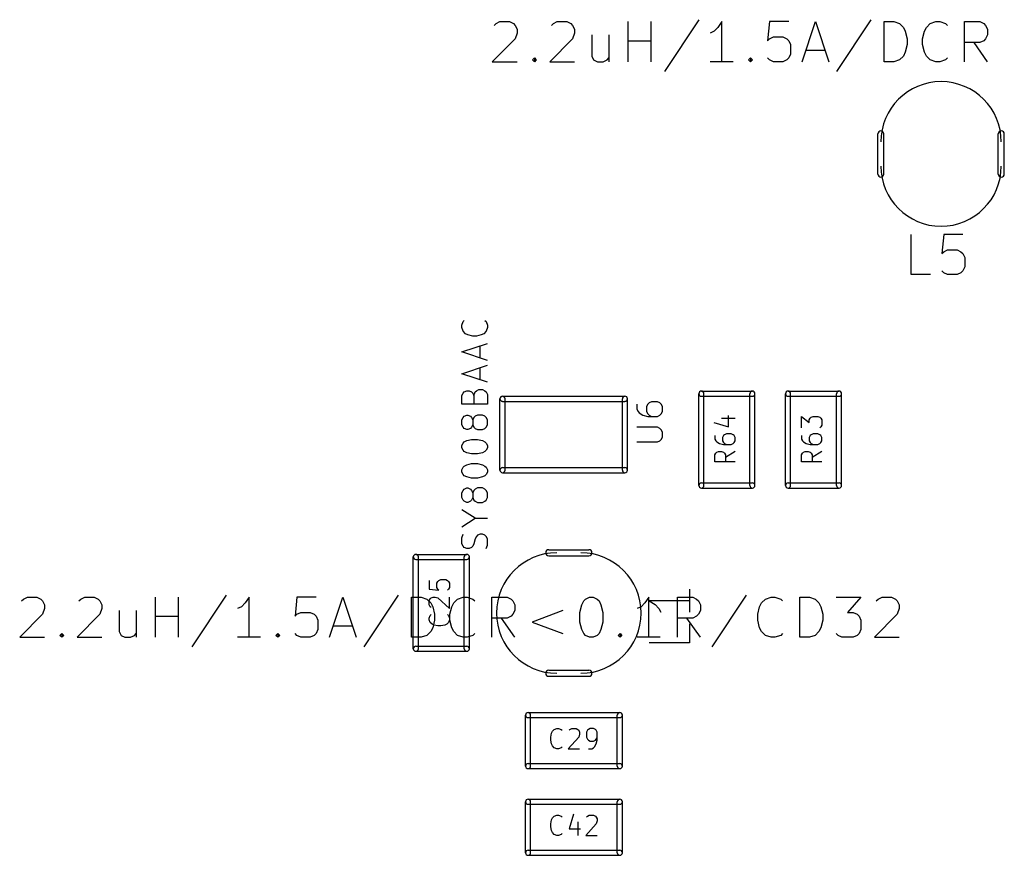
# Model space of a CAD drawing. Extents: x 51.7 to 137.6, y -122.1 to -55.4.
# Drawn here: x 51.73 to 76.25, y -118.43 to -97.62 of the extents above; entities that cross this region are included whole.
import ezdxf

# ---------------------------------------------------------------- set-up
doc = ezdxf.new("R2010")
doc.units = 0
doc.header["$MEASUREMENT"] = 0
doc.layers.add('BLACK', color=250, linetype='CONTINUOUS')

msp = doc.modelspace()

# ---------------------------------------------------------------- linework, layer by layer
at = {"layer": 'BLACK'}
for p, q in [((63.5474, -97.765), (63.595, -97.7174)), ((63.595, -97.7174), (63.6903, -97.6698)), ((63.6903, -97.6698), (63.9284, -97.6698)), ((63.9284, -97.6698), (64.0236, -97.7174)), ((64.0236, -97.7174), (64.0712, -97.765)), ((64.0712, -97.765), (64.1189, -97.8602)), ((64.976, -97.765), (65.0236, -97.7174)), ((65.0236, -97.7174), (65.1189, -97.6698)), ((65.1189, -97.6698), (65.357, -97.6698)), ((65.357, -97.6698), (65.4522, -97.7174)), ((65.4522, -97.7174), (65.4998, -97.765)), ((65.4998, -97.765), (65.5474, -97.8602)), ((66.8808, -98.6698), (66.8808, -97.6698)), ((67.4522, -98.6698), (67.4522, -97.6698)), ((68.6427, -97.6221), (67.7855, -98.9079)), ((69.1189, -97.8126), (69.0236, -97.9079)), ((69.2141, -97.6698), (69.1189, -97.8126)), ((69.2141, -98.6698), (69.2141, -97.6698)), ((70.4046, -97.6698), (70.357, -98.146)), ((70.8808, -97.6698), (70.4046, -97.6698)), ((71.2141, -98.6698), (71.5474, -97.6698)), ((71.5474, -97.6698), (71.8808, -98.6698)), ((72.9284, -97.6221), (72.0712, -98.9079)), ((73.2617, -98.6698), (73.2617, -97.6698)), ((73.2617, -97.6698), (73.4998, -97.6698)), ((73.4998, -97.6698), (73.6427, -97.7174)), ((73.6427, -97.7174), (73.7379, -97.8126)), ((73.7379, -97.8126), (73.7855, -97.9079)), ((74.2617, -97.9079), (74.3093, -97.8126)), ((74.3093, -97.8126), (74.4046, -97.7174)), ((74.4046, -97.7174), (74.5474, -97.6698)), ((74.5474, -97.6698), (74.6427, -97.6698)), ((74.6427, -97.6698), (74.7855, -97.7174)), ((74.7855, -97.7174), (74.8331, -97.765)), ((75.2617, -98.6698), (75.2617, -97.6698)), ((75.2617, -97.6698), (75.6427, -97.6698)), ((75.6427, -97.6698), (75.7379, -97.7174)), ((75.7379, -97.7174), (75.7855, -97.765)), ((75.7855, -97.765), (75.8331, -97.8602)), ((64.1189, -97.9555), (64.0712, -98.0983)), ((64.1189, -97.8602), (64.1189, -97.9555)), ((65.5474, -97.9555), (65.4998, -98.0983)), ((65.5474, -97.8602), (65.5474, -97.9555)), ((65.976, -98.0031), (65.976, -98.5269)), ((66.4046, -98.0031), (66.4046, -98.6698)), ((69.0236, -97.9079), (68.9284, -97.9555)), ((70.4046, -98.0983), (70.4998, -98.0507)), ((70.4998, -98.0507), (70.7379, -98.0507)), ((70.7379, -98.0507), (70.8331, -98.0983)), ((73.7855, -97.9079), (73.8331, -98.0983)), ((74.2141, -98.0983), (74.2617, -97.9079)), ((75.8331, -98.0031), (75.7855, -98.0983)), ((75.8331, -97.8602), (75.8331, -98.0031)), ((64.0712, -98.0983), (63.4998, -98.6698)), ((65.4998, -98.0983), (64.9284, -98.6698)), ((66.8808, -98.146), (67.4522, -98.146)), ((70.357, -98.146), (70.4046, -98.0983)), ((70.8331, -98.0983), (70.8808, -98.146)), ((70.8808, -98.146), (70.9284, -98.2412)), ((70.9284, -98.2412), (70.9284, -98.4793)), ((73.8331, -98.2412), (73.7855, -98.4317)), ((73.8331, -98.0983), (73.8331, -98.2412)), ((74.2141, -98.2412), (74.2141, -98.0983)), ((74.2617, -98.4317), (74.2141, -98.2412)), ((75.6427, -98.1936), (75.2617, -98.1936)), ((75.8331, -98.6698), (75.4998, -98.1936)), ((75.7379, -98.146), (75.6427, -98.1936)), ((75.7855, -98.0983), (75.7379, -98.146)), ((64.4998, -98.6221), (64.5474, -98.5745)), ((64.5474, -98.5745), (64.595, -98.6221)), ((64.5474, -98.5745), (64.5474, -98.6698)), ((65.976, -98.5269), (66.0236, -98.6221)), ((66.357, -98.6221), (66.4046, -98.5745)), ((69.8808, -98.6221), (69.9284, -98.5745)), ((69.9284, -98.5745), (69.976, -98.6221)), ((69.9284, -98.5745), (69.9284, -98.6698)), ((70.4046, -98.6221), (70.357, -98.5745)), ((70.8808, -98.5745), (70.8331, -98.6221)), ((70.9284, -98.4793), (70.8808, -98.5745)), ((71.3093, -98.384), (71.7855, -98.384)), ((73.7379, -98.5269), (73.6427, -98.6221)), ((73.7855, -98.4317), (73.7379, -98.5269)), ((74.3093, -98.5269), (74.2617, -98.4317)), ((74.4046, -98.6221), (74.3093, -98.5269)), ((74.8331, -98.5745), (74.7855, -98.6221)), ((63.4998, -98.6698), (64.1189, -98.6698)), ((64.5474, -98.6698), (64.4998, -98.6221)), ((64.595, -98.6221), (64.5474, -98.6698)), ((64.9284, -98.6698), (65.5474, -98.6698)), ((66.0236, -98.6221), (66.1189, -98.6698)), ((66.1189, -98.6698), (66.2617, -98.6698)), ((66.2617, -98.6698), (66.357, -98.6221)), ((69.4998, -98.6698), (68.9284, -98.6698)), ((69.9284, -98.6698), (69.8808, -98.6221)), ((69.976, -98.6221), (69.9284, -98.6698)), ((70.4998, -98.6698), (70.4046, -98.6221)), ((70.7379, -98.6698), (70.4998, -98.6698)), ((70.8331, -98.6221), (70.7379, -98.6698)), ((73.4998, -98.6698), (73.2617, -98.6698)), ((73.6427, -98.6221), (73.4998, -98.6698)), ((74.5474, -98.6698), (74.4046, -98.6221)), ((74.6427, -98.6698), (74.5474, -98.6698)), ((74.7855, -98.6221), (74.6427, -98.6698)), ((73.101, -101.465), (73.101, -100.465)), ((73.251, -101.465), (73.251, -100.465)), ((76.101, -101.465), (76.101, -100.465)), ((76.251, -101.465), (76.251, -100.465)), ((73.9331, -103.97), (73.9331, -102.97)), ((74.7427, -102.97), (74.695, -103.446)), ((75.2189, -102.97), (74.7427, -102.97)), ((74.695, -103.446), (74.7427, -103.398)), ((74.7427, -103.398), (74.8379, -103.351)), ((74.8379, -103.351), (75.076, -103.351)), ((75.076, -103.351), (75.1712, -103.398)), ((75.1712, -103.398), (75.2189, -103.446)), ((75.2189, -103.446), (75.2665, -103.541)), ((75.2665, -103.541), (75.2665, -103.779)), ((74.4093, -103.97), (73.9331, -103.97)), ((74.7427, -103.922), (74.695, -103.875)), ((74.8379, -103.97), (74.7427, -103.922)), ((75.076, -103.97), (74.8379, -103.97)), ((75.1712, -103.922), (75.076, -103.97)), ((75.2189, -103.875), (75.1712, -103.922)), ((75.2665, -103.779), (75.2189, -103.875)), ((62.741, -105.229), (62.7713, -105.138)), ((62.7713, -105.138), (62.8015, -105.108)), ((63.3155, -105.108), (63.3458, -105.138)), ((63.3458, -105.138), (63.376, -105.229)), ((62.741, -105.289), (62.741, -105.229)), ((62.7713, -105.38), (62.741, -105.289)), ((62.8317, -105.44), (62.7713, -105.38)), ((62.8922, -105.47), (62.8317, -105.44)), ((63.2853, -105.44), (63.2248, -105.47)), ((63.3458, -105.38), (63.2853, -105.44)), ((63.376, -105.289), (63.3458, -105.38)), ((63.376, -105.229), (63.376, -105.289)), ((62.741, -105.894), (63.376, -105.682)), ((63.0132, -105.501), (62.8922, -105.47)), ((63.1039, -105.501), (63.0132, -105.501)), ((63.2248, -105.47), (63.1039, -105.501)), ((63.376, -106.105), (62.741, -105.894)), ((63.1946, -106.045), (63.1946, -105.743)), ((62.741, -106.438), (63.376, -106.226)), ((63.1946, -106.589), (63.1946, -106.287)), ((63.376, -106.65), (62.741, -106.438)), ((62.7713, -106.922), (62.8015, -106.892)), ((62.8015, -106.892), (62.862, -106.861)), ((62.862, -106.861), (62.9225, -106.861)), ((62.9225, -106.861), (62.9829, -106.892)), ((62.9829, -106.892), (63.0132, -106.922)), ((63.0434, -106.982), (63.0736, -106.892)), ((63.0736, -106.892), (63.1039, -106.861)), ((63.1039, -106.861), (63.1644, -106.831)), ((63.1644, -106.831), (63.2551, -106.831)), ((63.2551, -106.831), (63.3155, -106.861)), ((63.3155, -106.861), (63.3458, -106.892)), ((63.3458, -106.892), (63.376, -106.952)), ((68.707, -106.871), (69.977, -106.871)), ((70.866, -106.871), (72.136, -106.871)), ((62.741, -106.982), (62.7713, -106.922)), ((62.741, -107.194), (62.741, -106.982)), ((63.0132, -106.922), (63.0434, -106.982)), ((63.0434, -106.982), (63.0434, -107.194)), ((63.376, -106.952), (63.376, -107.194)), ((63.6905, -108.839), (63.6905, -107.061)), ((63.754, -106.998), (66.802, -106.998)), ((63.754, -107.125), (66.802, -107.125)), ((63.8175, -108.839), (63.8175, -107.061)), ((66.7385, -108.839), (66.7385, -107.061)), ((66.8655, -108.839), (66.8655, -107.061)), ((67.4625, -107.136), (67.402, -107.166)), ((67.6137, -107.136), (67.4625, -107.136)), ((67.6742, -107.166), (67.6137, -107.136)), ((68.6435, -109.22), (68.6435, -106.934)), ((68.707, -106.998), (69.977, -106.998)), ((68.7705, -109.22), (68.7705, -106.934)), ((69.9135, -109.22), (69.9135, -106.934)), ((70.0405, -109.22), (70.0405, -106.934)), ((70.8025, -109.22), (70.8025, -106.934)), ((70.866, -106.998), (72.136, -106.998)), ((70.9295, -109.22), (70.9295, -106.934)), ((72.0725, -109.22), (72.0725, -106.934)), ((72.1995, -109.22), (72.1995, -106.934)), ((63.376, -107.194), (62.741, -107.194)), ((67.0997, -107.197), (67.0997, -107.318)), ((67.0997, -107.318), (67.1299, -107.378)), ((67.1299, -107.378), (67.1601, -107.408)), ((67.3718, -107.197), (67.3416, -107.257)), ((67.3416, -107.257), (67.3416, -107.378)), ((67.3416, -107.378), (67.3718, -107.439)), ((67.402, -107.166), (67.3718, -107.197)), ((67.7044, -107.197), (67.6742, -107.166)), ((67.7347, -107.257), (67.7044, -107.197)), ((67.7044, -107.439), (67.7347, -107.378)), ((67.7347, -107.378), (67.7347, -107.257)), ((62.741, -107.587), (62.7713, -107.527)), ((62.741, -107.708), (62.741, -107.587)), ((62.7713, -107.527), (62.8015, -107.496)), ((62.8015, -107.496), (62.862, -107.466)), ((62.862, -107.466), (62.8922, -107.466)), ((62.8922, -107.466), (62.9527, -107.496)), ((62.9527, -107.496), (62.9829, -107.527)), ((62.9829, -107.527), (63.0132, -107.587)), ((63.0434, -107.527), (63.0132, -107.587)), ((63.0132, -107.587), (63.0132, -107.708)), ((63.0736, -107.496), (63.0434, -107.527)), ((63.1341, -107.466), (63.0736, -107.496)), ((63.2551, -107.466), (63.1341, -107.466)), ((63.3155, -107.496), (63.2551, -107.466)), ((63.3458, -107.527), (63.3155, -107.496)), ((63.376, -107.587), (63.3458, -107.527)), ((63.376, -107.708), (63.376, -107.587)), ((67.1601, -107.408), (67.2509, -107.469)), ((67.2509, -107.469), (67.3718, -107.499)), ((67.3718, -107.439), (67.402, -107.469)), ((67.3718, -107.499), (67.6137, -107.499)), ((67.402, -107.469), (67.4625, -107.499)), ((67.6137, -107.499), (67.6742, -107.469)), ((67.6742, -107.469), (67.7044, -107.439)), ((69.0154, -107.652), (69.3783, -107.761)), ((69.209, -107.544), (69.5476, -107.544)), ((69.3783, -107.761), (69.3783, -107.478)), ((71.1986, -107.783), (71.1986, -107.5)), ((71.1986, -107.5), (71.3921, -107.652)), ((71.3921, -107.587), (71.4163, -107.544)), ((71.3921, -107.652), (71.3921, -107.587)), ((71.4163, -107.544), (71.4405, -107.522)), ((71.4405, -107.522), (71.4889, -107.5)), ((71.4889, -107.5), (71.6099, -107.5)), ((71.6099, -107.5), (71.6582, -107.522)), ((71.6582, -107.522), (71.6824, -107.544)), ((71.6824, -107.544), (71.7066, -107.587)), ((71.7066, -107.587), (71.7066, -107.718)), ((62.7713, -107.769), (62.741, -107.708)), ((62.8015, -107.799), (62.7713, -107.769)), ((62.862, -107.829), (62.8015, -107.799)), ((62.8922, -107.829), (62.862, -107.829)), ((62.9527, -107.799), (62.8922, -107.829)), ((62.9829, -107.769), (62.9527, -107.799)), ((63.0132, -107.708), (62.9829, -107.769)), ((63.0132, -107.708), (63.0434, -107.769)), ((63.0434, -107.769), (63.0736, -107.799)), ((63.0736, -107.799), (63.1341, -107.829)), ((63.1341, -107.829), (63.2551, -107.829)), ((63.2551, -107.829), (63.3155, -107.799)), ((63.3155, -107.799), (63.3458, -107.769)), ((63.3458, -107.769), (63.376, -107.708)), ((67.6137, -107.771), (67.0997, -107.771)), ((67.6742, -107.801), (67.6137, -107.771)), ((67.7044, -107.832), (67.6742, -107.801)), ((67.7347, -107.892), (67.7044, -107.832)), ((67.7347, -108.013), (67.7347, -107.892)), ((71.6824, -107.761), (71.6582, -107.783)), ((71.7066, -107.718), (71.6824, -107.761)), ((62.7713, -108.162), (62.8015, -108.131)), ((62.8015, -108.131), (62.862, -108.101)), ((62.862, -108.101), (62.9829, -108.071)), ((62.9829, -108.071), (63.1341, -108.071)), ((63.1341, -108.071), (63.2551, -108.101)), ((63.2551, -108.101), (63.3155, -108.131)), ((63.3155, -108.131), (63.3458, -108.162)), ((67.0997, -108.134), (67.6137, -108.134)), ((67.6137, -108.134), (67.6742, -108.104)), ((67.6742, -108.104), (67.7044, -108.074)), ((67.7044, -108.074), (67.7347, -108.013)), ((69.0396, -107.979), (69.0396, -108.066)), ((69.0396, -108.066), (69.0638, -108.11)), ((69.0638, -108.11), (69.088, -108.131)), ((69.088, -108.131), (69.1606, -108.175)), ((69.2573, -107.979), (69.2331, -108.023)), ((69.2331, -108.023), (69.2331, -108.11)), ((69.2331, -108.11), (69.2573, -108.153)), ((69.2815, -107.957), (69.2573, -107.979)), ((69.3299, -107.935), (69.2815, -107.957)), ((69.4509, -107.935), (69.3299, -107.935)), ((69.4992, -107.957), (69.4509, -107.935)), ((69.5234, -107.979), (69.4992, -107.957)), ((69.5476, -108.023), (69.5234, -107.979)), ((69.5234, -108.153), (69.5476, -108.11)), ((69.5476, -108.11), (69.5476, -108.023)), ((71.1986, -107.979), (71.1986, -108.066)), ((71.1986, -108.066), (71.2228, -108.11)), ((71.2228, -108.11), (71.247, -108.131)), ((71.247, -108.131), (71.3196, -108.175)), ((71.4163, -107.979), (71.3921, -108.023)), ((71.3921, -108.023), (71.3921, -108.11)), ((71.3921, -108.11), (71.4163, -108.153)), ((71.4405, -107.957), (71.4163, -107.979)), ((71.4889, -107.935), (71.4405, -107.957)), ((71.6099, -107.935), (71.4889, -107.935)), ((71.6582, -107.957), (71.6099, -107.935)), ((71.6824, -107.979), (71.6582, -107.957)), ((71.7066, -108.023), (71.6824, -107.979)), ((71.6824, -108.153), (71.7066, -108.11)), ((71.7066, -108.11), (71.7066, -108.023)), ((62.741, -108.222), (62.7713, -108.162)), ((62.741, -108.283), (62.741, -108.222)), ((62.7713, -108.343), (62.741, -108.283)), ((62.8015, -108.373), (62.7713, -108.343)), ((62.862, -108.404), (62.8015, -108.373)), ((63.3155, -108.373), (63.2551, -108.404)), ((63.3458, -108.343), (63.3155, -108.373)), ((63.3458, -108.162), (63.376, -108.222)), ((63.376, -108.283), (63.3458, -108.343)), ((63.376, -108.222), (63.376, -108.283)), ((69.088, -108.393), (69.1364, -108.371)), ((69.1364, -108.371), (69.209, -108.371)), ((69.1606, -108.175), (69.2573, -108.197)), ((69.209, -108.371), (69.2573, -108.393)), ((69.2573, -108.153), (69.2815, -108.175)), ((69.2573, -108.197), (69.4509, -108.197)), ((69.2815, -108.175), (69.3299, -108.197)), ((69.5476, -108.371), (69.3057, -108.523)), ((69.4509, -108.197), (69.4992, -108.175)), ((69.4992, -108.175), (69.5234, -108.153)), ((71.247, -108.393), (71.2954, -108.371)), ((71.2954, -108.371), (71.368, -108.371)), ((71.3196, -108.175), (71.4163, -108.197)), ((71.368, -108.371), (71.4163, -108.393)), ((71.4163, -108.153), (71.4405, -108.175)), ((71.4163, -108.197), (71.6099, -108.197)), ((71.4405, -108.175), (71.4889, -108.197)), ((71.7066, -108.371), (71.4647, -108.523)), ((71.6099, -108.197), (71.6582, -108.175)), ((71.6582, -108.175), (71.6824, -108.153)), ((62.9829, -108.434), (62.862, -108.404)), ((63.1341, -108.434), (62.9829, -108.434)), ((63.2551, -108.404), (63.1341, -108.434)), ((69.0396, -108.458), (69.0638, -108.414)), ((69.0396, -108.632), (69.0396, -108.458)), ((69.5476, -108.632), (69.0396, -108.632)), ((69.0638, -108.414), (69.088, -108.393)), ((69.2573, -108.393), (69.2815, -108.414)), ((69.2815, -108.414), (69.3057, -108.458)), ((69.3057, -108.458), (69.3057, -108.632)), ((71.1986, -108.458), (71.2228, -108.414)), ((71.1986, -108.632), (71.1986, -108.458)), ((71.7066, -108.632), (71.1986, -108.632)), ((71.2228, -108.414), (71.247, -108.393)), ((71.4163, -108.393), (71.4405, -108.414)), ((71.4405, -108.414), (71.4647, -108.458)), ((71.4647, -108.458), (71.4647, -108.632)), ((62.741, -108.827), (62.7713, -108.766)), ((62.741, -108.887), (62.741, -108.827)), ((62.7713, -108.766), (62.8015, -108.736)), ((62.8015, -108.736), (62.862, -108.706)), ((62.862, -108.706), (62.9829, -108.676)), ((62.9829, -108.676), (63.1341, -108.676)), ((63.1341, -108.676), (63.2551, -108.706)), ((63.2551, -108.706), (63.3155, -108.736)), ((63.3155, -108.736), (63.3458, -108.766)), ((63.3458, -108.766), (63.376, -108.827)), ((63.376, -108.827), (63.376, -108.887)), ((63.754, -108.776), (66.802, -108.776)), ((62.7713, -108.948), (62.741, -108.887)), ((62.8015, -108.978), (62.7713, -108.948)), ((62.862, -109.008), (62.8015, -108.978)), ((62.9829, -109.039), (62.862, -109.008)), ((63.1341, -109.039), (62.9829, -109.039)), ((63.2551, -109.008), (63.1341, -109.039)), ((63.3155, -108.978), (63.2551, -109.008)), ((63.3458, -108.948), (63.3155, -108.978)), ((63.376, -108.887), (63.3458, -108.948)), ((63.754, -108.903), (66.802, -108.903)), ((62.741, -109.401), (62.7713, -109.341)), ((62.7713, -109.341), (62.8015, -109.311)), ((62.8015, -109.311), (62.862, -109.28)), ((62.862, -109.28), (62.8922, -109.28)), ((62.8922, -109.28), (62.9527, -109.311)), ((62.9527, -109.311), (62.9829, -109.341)), ((62.9829, -109.341), (63.0132, -109.401)), ((63.0434, -109.341), (63.0132, -109.401)), ((63.0736, -109.311), (63.0434, -109.341)), ((63.1341, -109.28), (63.0736, -109.311)), ((63.2551, -109.28), (63.1341, -109.28)), ((63.3155, -109.311), (63.2551, -109.28)), ((63.3458, -109.341), (63.3155, -109.311)), ((63.376, -109.401), (63.3458, -109.341)), ((68.707, -109.157), (69.977, -109.157)), ((68.707, -109.284), (69.977, -109.284)), ((70.866, -109.157), (72.136, -109.157)), ((70.866, -109.284), (72.136, -109.284)), ((62.741, -109.522), (62.741, -109.401)), ((62.7713, -109.583), (62.741, -109.522)), ((62.8015, -109.613), (62.7713, -109.583)), ((62.862, -109.643), (62.8015, -109.613)), ((62.9527, -109.613), (62.8922, -109.643)), ((62.9829, -109.583), (62.9527, -109.613)), ((63.0132, -109.522), (62.9829, -109.583)), ((63.0132, -109.401), (63.0132, -109.522)), ((63.0132, -109.522), (63.0434, -109.583)), ((63.0434, -109.583), (63.0736, -109.613)), ((63.0736, -109.613), (63.1341, -109.643)), ((63.2551, -109.643), (63.3155, -109.613)), ((63.3155, -109.613), (63.3458, -109.583)), ((63.3458, -109.583), (63.376, -109.522)), ((63.376, -109.522), (63.376, -109.401)), ((63.0736, -110.036), (62.741, -109.825)), ((62.8922, -109.643), (62.862, -109.643)), ((63.1341, -109.643), (63.2551, -109.643)), ((62.741, -110.248), (63.0736, -110.036)), ((63.0736, -110.036), (63.376, -110.036)), ((62.741, -110.52), (62.7713, -110.43)), ((62.741, -110.671), (62.741, -110.52)), ((63.0736, -110.55), (63.0434, -110.671)), ((63.1039, -110.49), (63.0736, -110.55)), ((63.1341, -110.46), (63.1039, -110.49)), ((63.1946, -110.43), (63.1341, -110.46)), ((63.2551, -110.43), (63.1946, -110.43)), ((63.3155, -110.46), (63.2551, -110.43)), ((63.3458, -110.49), (63.3155, -110.46)), ((63.376, -110.55), (63.3458, -110.49)), ((63.376, -110.702), (63.376, -110.55)), ((62.7713, -110.732), (62.741, -110.671)), ((62.8015, -110.762), (62.7713, -110.732)), ((62.862, -110.792), (62.8015, -110.762)), ((62.9225, -110.792), (62.862, -110.792)), ((62.9829, -110.762), (62.9225, -110.792)), ((63.0132, -110.732), (62.9829, -110.762)), ((63.0434, -110.671), (63.0132, -110.732)), ((63.3458, -110.792), (63.376, -110.702)), ((64.905, -110.82), (65.905, -110.82)), ((61.5315, -113.284), (61.5315, -110.998)), ((61.595, -110.935), (62.865, -110.935)), ((61.595, -111.062), (62.865, -111.062)), ((61.6585, -113.284), (61.6585, -110.998)), ((62.8015, -113.284), (62.8015, -110.998)), ((62.9285, -113.284), (62.9285, -110.998)), ((64.905, -110.97), (65.905, -110.97)), ((62.1695, -111.586), (62.2179, -111.564)), ((62.2179, -111.564), (62.3389, -111.564)), ((62.3389, -111.564), (62.3872, -111.586)), ((61.9276, -111.586), (61.9276, -111.804)), ((61.9276, -111.804), (62.1695, -111.825)), ((62.1211, -111.651), (62.1453, -111.608)), ((62.1211, -111.76), (62.1211, -111.651)), ((62.1453, -111.804), (62.1211, -111.76)), ((62.1453, -111.608), (62.1695, -111.586)), ((62.1695, -111.825), (62.1453, -111.804)), ((62.3872, -111.586), (62.4114, -111.608)), ((62.4114, -111.804), (62.3872, -111.825)), ((62.4114, -111.608), (62.4356, -111.651)), ((62.4356, -111.76), (62.4114, -111.804)), ((62.4356, -111.651), (62.4356, -111.76)), ((68.4098, -111.805), (68.4098, -112.376)), ((51.7764, -112.095), (51.824, -112.047)), ((51.824, -112.047), (51.9193, -112)), ((51.9193, -112), (52.1574, -112)), ((52.1574, -112), (52.2526, -112.047)), ((52.2526, -112.047), (52.3002, -112.095)), ((53.205, -112.095), (53.2526, -112.047)), ((53.2526, -112.047), (53.3479, -112)), ((53.3479, -112), (53.586, -112)), ((53.586, -112), (53.6812, -112.047)), ((53.6812, -112.047), (53.7288, -112.095)), ((55.1098, -113), (55.1098, -112)), ((55.6812, -113), (55.6812, -112)), ((56.8717, -111.952), (56.0145, -113.238)), ((57.4431, -112), (57.3479, -112.143)), ((57.4431, -113), (57.4431, -112)), ((58.6336, -112), (58.586, -112.476)), ((59.1098, -112), (58.6336, -112)), ((59.4431, -113), (59.7764, -112)), ((59.7764, -112), (60.1098, -113)), ((61.1574, -111.952), (60.3002, -113.238)), ((61.4907, -113), (61.4907, -112)), ((61.4907, -112), (61.7288, -112)), ((61.7288, -112), (61.8717, -112.047)), ((61.8717, -112.047), (61.9669, -112.143)), ((61.9276, -112.087), (61.9518, -112.043)), ((61.9518, -112.043), (61.976, -112.021)), ((61.976, -112.021), (62.0244, -111.999)), ((62.0244, -111.999), (62.0728, -111.999)), ((62.0728, -111.999), (62.1453, -112.021)), ((62.1453, -112.021), (62.4356, -112.283)), ((62.4356, -112.283), (62.4356, -111.999)), ((62.5383, -112.143), (62.6336, -112.047)), ((62.6336, -112.047), (62.7764, -112)), ((62.7764, -112), (62.8717, -112)), ((62.8717, -112), (63.0145, -112.047)), ((63.0145, -112.047), (63.0621, -112.095)), ((63.4907, -113), (63.4907, -112)), ((63.4907, -112), (63.8717, -112)), ((63.8717, -112), (63.9669, -112.047)), ((63.9669, -112.047), (64.0145, -112.095)), ((65.7764, -112.095), (65.824, -112.047)), ((65.824, -112.047), (65.9193, -112)), ((65.9193, -112), (66.0145, -112)), ((66.0145, -112), (66.1098, -112.047)), ((66.1098, -112.047), (66.1574, -112.095)), ((67.3955, -112), (67.3002, -112.143)), ((67.3955, -113), (67.3955, -112)), ((68.1098, -113), (68.1098, -112)), ((68.1098, -112), (68.4907, -112)), ((68.4907, -112), (68.586, -112.047)), ((68.586, -112.047), (68.6336, -112.095)), ((69.824, -111.952), (68.9669, -113.238)), ((70.205, -112.143), (70.3002, -112.047)), ((70.3002, -112.047), (70.4431, -112)), ((70.4431, -112), (70.5383, -112)), ((70.5383, -112), (70.6812, -112.047)), ((70.6812, -112.047), (70.7288, -112.095)), ((71.1574, -113), (71.1574, -112)), ((71.1574, -112), (71.3955, -112)), ((71.3955, -112), (71.5383, -112.047)), ((71.5383, -112.047), (71.6336, -112.143)), ((72.0621, -112), (72.6812, -112)), ((72.6812, -112), (72.3479, -112.381)), ((73.0621, -112.095), (73.1098, -112.047)), ((73.1098, -112.047), (73.205, -112)), ((73.205, -112), (73.4431, -112)), ((73.4431, -112), (73.5383, -112.047)), ((73.5383, -112.047), (73.586, -112.095)), ((52.3002, -112.095), (52.3479, -112.19)), ((52.3479, -112.285), (52.3002, -112.428)), ((52.3479, -112.19), (52.3479, -112.285)), ((53.7288, -112.095), (53.7764, -112.19)), ((53.7764, -112.285), (53.7288, -112.428)), ((53.7764, -112.19), (53.7764, -112.285)), ((57.2526, -112.238), (57.1574, -112.285)), ((57.3479, -112.143), (57.2526, -112.238)), ((61.9276, -112.195), (61.9276, -112.087)), ((61.9518, -112.239), (61.9276, -112.195)), ((61.976, -112.261), (61.9518, -112.239)), ((61.9669, -112.143), (62.0145, -112.238)), ((62.0145, -112.238), (62.0621, -112.428)), ((62.4431, -112.428), (62.4907, -112.238)), ((62.4907, -112.238), (62.5383, -112.143)), ((64.0145, -112.095), (64.0621, -112.19)), ((64.0621, -112.19), (64.0621, -112.333)), ((65.6812, -112.381), (65.7288, -112.19)), ((65.7288, -112.19), (65.7764, -112.095)), ((66.1574, -112.095), (66.205, -112.19)), ((66.205, -112.19), (66.2526, -112.381)), ((67.205, -112.238), (67.1098, -112.285)), ((67.3002, -112.143), (67.205, -112.238)), ((68.4098, -112.09), (67.4098, -112.09)), ((67.4098, -112.09), (67.5526, -112.185)), ((67.5526, -112.185), (67.6479, -112.281)), ((67.6479, -112.281), (67.6955, -112.376)), ((68.6336, -112.095), (68.6812, -112.19)), ((68.6812, -112.19), (68.6812, -112.333)), ((70.1098, -112.428), (70.1574, -112.238)), ((70.1574, -112.238), (70.205, -112.143)), ((71.6336, -112.143), (71.6812, -112.238)), ((71.6812, -112.238), (71.7288, -112.428)), ((73.586, -112.095), (73.6336, -112.19)), ((73.6336, -112.285), (73.586, -112.428)), ((73.6336, -112.19), (73.6336, -112.285)), ((52.3002, -112.428), (51.7288, -113)), ((53.7288, -112.428), (53.1574, -113)), ((54.205, -112.333), (54.205, -112.857)), ((54.6336, -112.333), (54.6336, -113)), ((55.1098, -112.476), (55.6812, -112.476)), ((58.586, -112.476), (58.6336, -112.428)), ((58.6336, -112.428), (58.7288, -112.381)), ((58.7288, -112.381), (58.9669, -112.381)), ((58.9669, -112.381), (59.0621, -112.428)), ((59.0621, -112.428), (59.1098, -112.476)), ((59.1098, -112.476), (59.1574, -112.571)), ((61.9276, -112.522), (61.9518, -112.457)), ((61.9276, -112.566), (61.9276, -112.522)), ((61.9518, -112.457), (61.976, -112.435)), ((62.0621, -112.428), (62.0621, -112.571)), ((62.3872, -112.435), (62.4114, -112.457)), ((62.4114, -112.457), (62.4356, -112.522)), ((62.4356, -112.522), (62.4356, -112.566)), ((62.4431, -112.571), (62.4431, -112.428)), ((63.8717, -112.524), (63.4907, -112.524)), ((64.0621, -113), (63.7288, -112.524)), ((63.9669, -112.476), (63.8717, -112.524)), ((64.0145, -112.428), (63.9669, -112.476)), ((64.0621, -112.333), (64.0145, -112.428)), ((65.2526, -112.333), (64.4907, -112.619)), ((65.6812, -112.619), (65.6812, -112.381)), ((66.2526, -112.381), (66.2526, -112.619)), ((68.4907, -112.524), (68.1098, -112.524)), ((68.6812, -113), (68.3479, -112.524)), ((68.586, -112.476), (68.4907, -112.524)), ((68.6336, -112.428), (68.586, -112.476)), ((68.6812, -112.333), (68.6336, -112.428)), ((70.1098, -112.571), (70.1098, -112.428)), ((71.7288, -112.428), (71.7288, -112.571)), ((72.3479, -112.381), (72.4907, -112.381)), ((72.4907, -112.381), (72.586, -112.428)), ((72.586, -112.428), (72.6336, -112.476)), ((72.6336, -112.476), (72.6812, -112.571)), ((73.586, -112.428), (73.0145, -113)), ((59.1574, -112.571), (59.1574, -112.809)), ((59.5383, -112.714), (60.0145, -112.714)), ((61.9518, -112.631), (61.9276, -112.566)), ((62.0002, -112.674), (61.9518, -112.631)), ((62.0145, -112.762), (61.9669, -112.857)), ((62.0486, -112.696), (62.0002, -112.674)), ((62.0621, -112.571), (62.0145, -112.762)), ((62.1453, -112.718), (62.0486, -112.696)), ((62.2179, -112.718), (62.1453, -112.718)), ((62.3147, -112.696), (62.2179, -112.718)), ((62.363, -112.674), (62.3147, -112.696)), ((62.4114, -112.631), (62.363, -112.674)), ((62.4356, -112.566), (62.4114, -112.631)), ((62.4907, -112.762), (62.4431, -112.571)), ((62.5383, -112.857), (62.4907, -112.762)), ((64.4907, -112.619), (65.2526, -112.905)), ((65.7288, -112.809), (65.6812, -112.619)), ((66.2526, -112.619), (66.205, -112.809)), ((68.4098, -112.662), (68.4098, -113.138)), ((70.1574, -112.762), (70.1098, -112.571)), ((70.205, -112.857), (70.1574, -112.762)), ((71.6812, -112.762), (71.6336, -112.857)), ((71.7288, -112.571), (71.6812, -112.762)), ((72.6812, -112.571), (72.6812, -112.809)), ((51.7288, -113), (52.3479, -113)), ((52.7288, -112.952), (52.7764, -112.905)), ((52.7764, -113), (52.7288, -112.952)), ((52.7764, -112.905), (52.824, -112.952)), ((52.7764, -112.905), (52.7764, -113)), ((52.824, -112.952), (52.7764, -113)), ((53.1574, -113), (53.7764, -113)), ((54.205, -112.857), (54.2526, -112.952)), ((54.2526, -112.952), (54.3479, -113)), ((54.3479, -113), (54.4907, -113)), ((54.4907, -113), (54.586, -112.952)), ((54.586, -112.952), (54.6336, -112.905)), ((57.7288, -113), (57.1574, -113)), ((58.1098, -112.952), (58.1574, -112.905)), ((58.1574, -113), (58.1098, -112.952)), ((58.1574, -112.905), (58.205, -112.952)), ((58.1574, -112.905), (58.1574, -113)), ((58.205, -112.952), (58.1574, -113)), ((58.6336, -112.952), (58.586, -112.905)), ((58.7288, -113), (58.6336, -112.952)), ((58.9669, -113), (58.7288, -113)), ((59.0621, -112.952), (58.9669, -113)), ((59.1098, -112.905), (59.0621, -112.952)), ((59.1574, -112.809), (59.1098, -112.905)), ((61.7288, -113), (61.4907, -113)), ((61.8717, -112.952), (61.7288, -113)), ((61.9669, -112.857), (61.8717, -112.952)), ((62.6336, -112.952), (62.5383, -112.857)), ((62.7764, -113), (62.6336, -112.952)), ((62.8717, -113), (62.7764, -113)), ((63.0145, -112.952), (62.8717, -113)), ((63.0621, -112.905), (63.0145, -112.952)), ((65.7764, -112.905), (65.7288, -112.809)), ((65.824, -112.952), (65.7764, -112.905)), ((65.9193, -113), (65.824, -112.952)), ((66.0145, -113), (65.9193, -113)), ((66.1098, -112.952), (66.0145, -113)), ((66.1574, -112.905), (66.1098, -112.952)), ((66.205, -112.809), (66.1574, -112.905)), ((66.6336, -112.952), (66.6812, -112.905)), ((66.6812, -113), (66.6336, -112.952)), ((66.6812, -112.905), (66.7288, -112.952)), ((66.6812, -112.905), (66.6812, -113)), ((66.7288, -112.952), (66.6812, -113)), ((67.6812, -113), (67.1098, -113)), ((70.3002, -112.952), (70.205, -112.857)), ((70.4431, -113), (70.3002, -112.952)), ((70.5383, -113), (70.4431, -113)), ((70.6812, -112.952), (70.5383, -113)), ((70.7288, -112.905), (70.6812, -112.952)), ((71.3955, -113), (71.1574, -113)), ((71.5383, -112.952), (71.3955, -113)), ((71.6336, -112.857), (71.5383, -112.952)), ((72.1098, -112.952), (72.0621, -112.905)), ((72.205, -113), (72.1098, -112.952)), ((72.4907, -113), (72.205, -113)), ((72.586, -112.952), (72.4907, -113)), ((72.6336, -112.905), (72.586, -112.952)), ((72.6812, -112.809), (72.6336, -112.905)), ((73.0145, -113), (73.6336, -113)), ((61.595, -113.221), (62.865, -113.221)), ((68.4098, -113.138), (67.4098, -113.138)), ((61.595, -113.348), (62.865, -113.348)), ((64.905, -113.82), (65.905, -113.82)), ((64.905, -113.97), (65.905, -113.97)), ((64.3255, -116.205), (64.3255, -114.935)), ((64.389, -114.872), (66.675, -114.872)), ((64.389, -114.999), (66.675, -114.999)), ((64.4525, -116.205), (64.4525, -114.935)), ((66.6115, -116.205), (66.6115, -114.935)), ((66.7385, -116.205), (66.7385, -114.935)), ((64.9551, -115.485), (64.9768, -115.389)), ((64.9551, -115.558), (64.9551, -115.485)), ((64.9768, -115.389), (64.9986, -115.34)), ((64.9986, -115.34), (65.0421, -115.292)), ((65.0421, -115.292), (65.1075, -115.268)), ((65.1075, -115.268), (65.151, -115.268)), ((65.151, -115.268), (65.2163, -115.292)), ((65.2163, -115.292), (65.2381, -115.316)), ((65.6517, -115.485), (65.3905, -115.776)), ((65.4123, -115.316), (65.434, -115.292)), ((65.434, -115.292), (65.4776, -115.268)), ((65.4776, -115.268), (65.5864, -115.268)), ((65.5864, -115.268), (65.63, -115.292)), ((65.63, -115.292), (65.6517, -115.316)), ((65.6517, -115.316), (65.6735, -115.364)), ((65.6735, -115.413), (65.6517, -115.485)), ((65.6735, -115.364), (65.6735, -115.413)), ((65.8695, -115.316), (65.8477, -115.364)), ((65.8477, -115.364), (65.8477, -115.485)), ((65.8477, -115.485), (65.8695, -115.534)), ((65.8912, -115.292), (65.8695, -115.316)), ((65.9348, -115.268), (65.8912, -115.292)), ((66.0219, -115.268), (65.9348, -115.268)), ((66.0654, -115.292), (66.0219, -115.268)), ((66.0872, -115.316), (66.0654, -115.292)), ((66.1089, -115.364), (66.0872, -115.316)), ((66.0872, -115.534), (66.1089, -115.485)), ((66.1089, -115.558), (66.1089, -115.364)), ((64.9768, -115.655), (64.9551, -115.558)), ((64.9986, -115.703), (64.9768, -115.655)), ((65.0421, -115.751), (64.9986, -115.703)), ((65.2381, -115.727), (65.2163, -115.751)), ((65.8695, -115.534), (65.8912, -115.558)), ((65.8912, -115.558), (65.9348, -115.582)), ((65.9348, -115.582), (66.0219, -115.582)), ((66.0219, -115.582), (66.0654, -115.558)), ((66.0219, -115.751), (66.0436, -115.727)), ((66.0436, -115.727), (66.0872, -115.655)), ((66.0654, -115.558), (66.0872, -115.534)), ((66.0872, -115.655), (66.1089, -115.558)), ((65.1075, -115.776), (65.0421, -115.751)), ((65.151, -115.776), (65.1075, -115.776)), ((65.2163, -115.751), (65.151, -115.776)), ((65.3905, -115.776), (65.6735, -115.776)), ((65.8912, -115.776), (65.9783, -115.776)), ((65.9783, -115.776), (66.0219, -115.751)), ((64.389, -116.142), (66.675, -116.142)), ((64.389, -116.269), (66.675, -116.269)), ((64.3255, -118.364), (64.3255, -117.094)), ((64.389, -117.031), (66.675, -117.031)), ((64.389, -117.158), (66.675, -117.158)), ((64.4525, -118.364), (64.4525, -117.094)), ((66.6115, -118.364), (66.6115, -117.094)), ((66.7385, -118.364), (66.7385, -117.094)), ((64.9986, -117.499), (65.0421, -117.451)), ((65.0421, -117.451), (65.1075, -117.427)), ((65.1075, -117.427), (65.151, -117.427)), ((65.151, -117.427), (65.2163, -117.451)), ((65.2163, -117.451), (65.2381, -117.475)), ((65.5211, -117.402), (65.4123, -117.765)), ((65.8477, -117.475), (65.8695, -117.451)), ((65.8695, -117.451), (65.913, -117.427)), ((65.913, -117.427), (66.0219, -117.427)), ((66.0219, -117.427), (66.0654, -117.451)), ((66.0654, -117.451), (66.0872, -117.475)), ((64.9551, -117.644), (64.9768, -117.548)), ((64.9551, -117.717), (64.9551, -117.644)), ((64.9768, -117.548), (64.9986, -117.499)), ((65.63, -117.596), (65.63, -117.935)), ((66.0872, -117.644), (65.8259, -117.935)), ((66.0872, -117.475), (66.1089, -117.523)), ((66.1089, -117.572), (66.0872, -117.644)), ((66.1089, -117.523), (66.1089, -117.572)), ((64.9768, -117.814), (64.9551, -117.717)), ((64.9986, -117.862), (64.9768, -117.814)), ((65.0421, -117.91), (64.9986, -117.862)), ((65.1075, -117.935), (65.0421, -117.91)), ((65.151, -117.935), (65.1075, -117.935)), ((65.2163, -117.91), (65.151, -117.935)), ((65.2381, -117.886), (65.2163, -117.91)), ((65.4123, -117.765), (65.6953, -117.765)), ((65.8259, -117.935), (66.1089, -117.935)), ((64.389, -118.301), (66.675, -118.301)), ((64.389, -118.428), (66.675, -118.428))]:
    msp.add_line(p, q, dxfattribs=at)
for centre, radius, start, end in [((74.676, -100.665), 1.5, 90, 180), ((74.676, -100.665), 1.5, 0, 90), ((73.176, -100.465), 0.075, 360, 540), ((76.176, -100.465), 0.075, 360, 540), ((74.676, -101.265), 1.5, -180, -90), ((74.676, -101.265), 1.5, -90, 0), ((73.176, -101.465), 0.075, 180, 360), ((76.176, -101.465), 0.075, 180, 360), ((68.707, -106.934), 0.0635, 360, 540), ((68.707, -106.934), 0.0635, 90, 270), ((69.977, -106.934), 0.0635, 360, 540), ((69.977, -106.934), 0.0635, 270, 450), ((70.866, -106.934), 0.0635, 360, 540), ((70.866, -106.934), 0.0635, 90, 270), ((72.136, -106.934), 0.0635, 360, 540), ((72.136, -106.934), 0.0635, 270, 450), ((63.754, -107.061), 0.0635, 360, 540), ((63.754, -107.061), 0.0635, 90, 270), ((66.802, -107.061), 0.0635, 360, 540), ((66.802, -107.061), 0.0635, 270, 450), ((63.754, -108.839), 0.0635, 90, 270), ((63.754, -108.839), 0.0635, 180, 360), ((66.802, -108.839), 0.0635, 180, 360), ((66.802, -108.839), 0.0635, 270, 450), ((68.707, -109.22), 0.0635, 90, 270), ((68.707, -109.22), 0.0635, 180, 360), ((69.977, -109.22), 0.0635, 180, 360), ((69.977, -109.22), 0.0635, 270, 450), ((70.866, -109.22), 0.0635, 90, 270), ((70.866, -109.22), 0.0635, 180, 360), ((72.136, -109.22), 0.0635, 180, 360), ((72.136, -109.22), 0.0635, 270, 450), ((64.905, -110.895), 0.075, 90, 270), ((65.905, -110.895), 0.075, 270, 450), ((61.595, -110.998), 0.0635, 360, 540), ((61.595, -110.998), 0.0635, 90, 270), ((62.865, -110.998), 0.0635, 360, 540), ((62.865, -110.998), 0.0635, 270, 450), ((65.105, -112.395), 1.5, 90, 180), ((65.705, -112.395), 1.5, 0, 90), ((65.105, -112.395), 1.5, -180, -90), ((65.705, -112.395), 1.5, -90, 0), ((61.595, -113.284), 0.0635, 90, 270), ((61.595, -113.284), 0.0635, 180, 360), ((62.865, -113.284), 0.0635, 180, 360), ((62.865, -113.284), 0.0635, 270, 450), ((64.905, -113.895), 0.075, 90, 270), ((65.905, -113.895), 0.075, 270, 450), ((64.389, -114.935), 0.0635, 360, 540), ((64.389, -114.935), 0.0635, 90, 270), ((66.675, -114.935), 0.0635, 360, 540), ((66.675, -114.935), 0.0635, 270, 450), ((64.389, -116.205), 0.0635, 90, 270), ((64.389, -116.205), 0.0635, 180, 360), ((66.675, -116.205), 0.0635, 180, 360), ((66.675, -116.205), 0.0635, 270, 450), ((64.389, -117.094), 0.0635, 360, 540), ((64.389, -117.094), 0.0635, 90, 270), ((66.675, -117.094), 0.0635, 360, 540), ((66.675, -117.094), 0.0635, 270, 450), ((64.389, -118.364), 0.0635, 90, 270), ((64.389, -118.364), 0.0635, 180, 360), ((66.675, -118.364), 0.0635, 180, 360), ((66.675, -118.364), 0.0635, 270, 450)]:
    msp.add_arc(centre, radius, start, end, dxfattribs=at)

doc.saveas('drawing.dxf')
